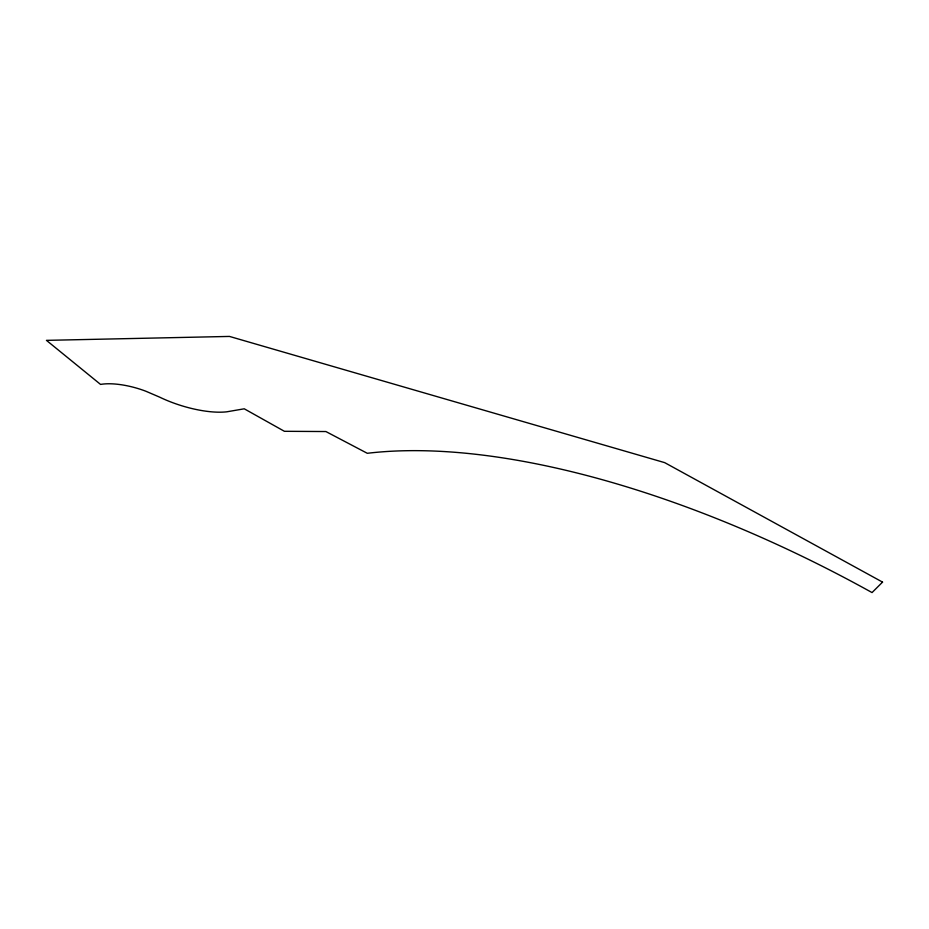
<?xml version="1.0" encoding="UTF-8"?>
<svg xmlns="http://www.w3.org/2000/svg" width="929" height="929" viewBox="0 0 929 929"><rect width="100%" height="100%" fill="white"/><g stroke="black" fill="none" stroke-linecap="round" stroke-linejoin="round"><path stroke-width="1.39" d="M882.55 582.111L872.041 592.574A602.712 256.892 29.6 0 0 367.292 453.294L325.893 431.544L284.413 431.3L244.257 408.806L226.827 411.802A57.958 19.962 17.5 0 1 159.649 397.147L145.644 391.144A44.882 16.258 16.5 0 0 100.553 384.42L46.45 340.362L229.486 336.426L664.699 462.642L882.55 582.111"/></g></svg>
